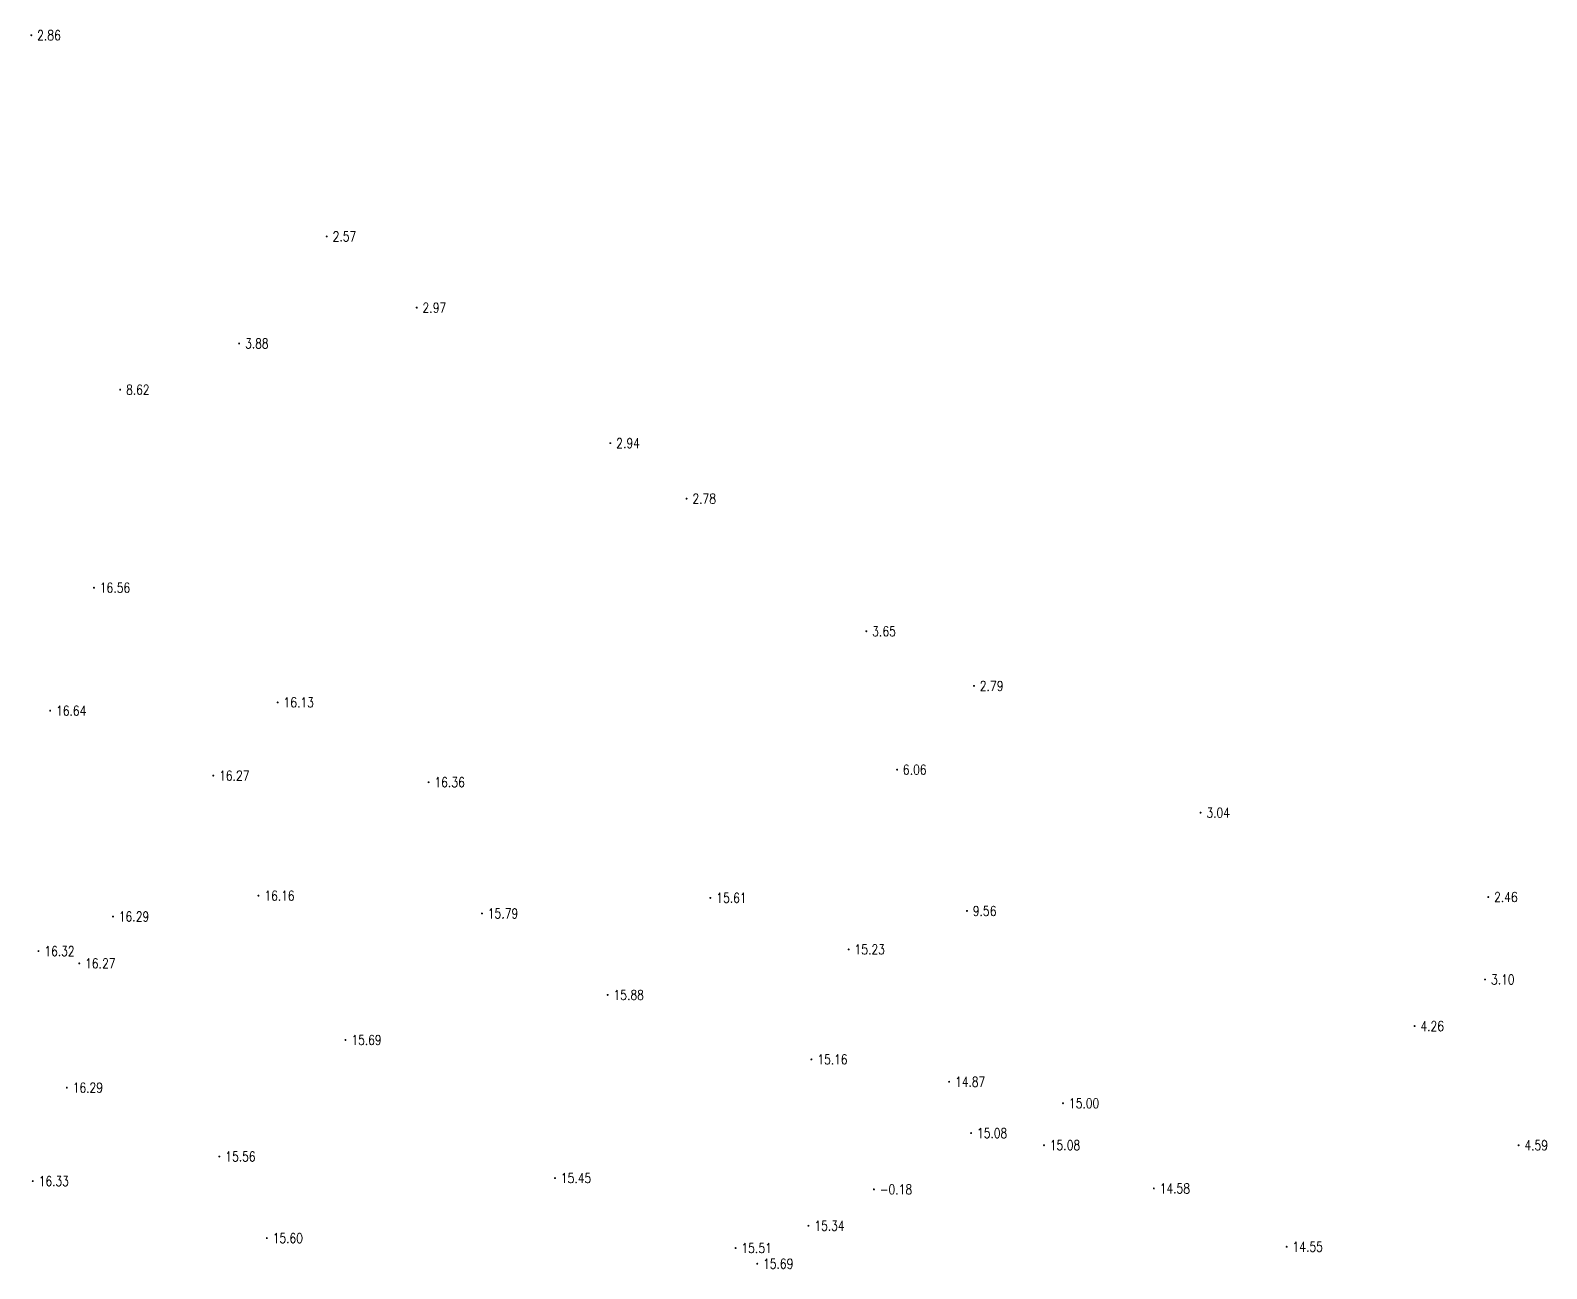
# Model space of a CAD drawing. Extents: x 476861 to 479475, y 2367369 to 2370541.
# Drawn here: x 479010.2 to 479164.6, y 2370292.9 to 2370419 of the extents above; entities that cross this region are included whole.
import ezdxf
from ezdxf.enums import TextEntityAlignment as Align

# ---------------------------------------------------------------- set-up
doc = ezdxf.new("R2010")
doc.units = 0
doc.header["$LTSCALE"] = 0.5
doc.layers.get('0').update_dxf_attribs({"linetype": 'CONTINUOUS'})
doc.layers.add('GCD', color=1, linetype='CONTINUOUS')
doc.styles.add('HZ', font='rs.shx', dxfattribs={"width": 0.8, "bigfont": 'hztxt.shx'})

# ---------------------------------------------------------------- blocks, each defined once
blk = doc.blocks.new('GC200')
at = {"linetype": 'Continuous', "const_width": 0.2, "flags": 128}
blk.add_lwpolyline([(-0.1, 0, 1), (0.1, 0, 1)], format="xyb", close=True, dxfattribs=at)

msp = doc.modelspace()

# ---------------------------------------------------------------- block references
at = {"layer": 'GCD', "linetype": 'Continuous'}
ref = msp.add_blockref('GC200', (479010.276, 2370418.513, 2.86), dxfattribs=dict(at, xscale=0.5, yscale=0.5, zscale=0.5))
ref.add_attrib('height', '2.86', dxfattribs={"linetype": 'Continuous', "height": 1, "style": 'HZ', "width": 0.8}).set_placement((479010.876, 2370418.513, 2.86), align=Align.MIDDLE_LEFT)
ref = msp.add_blockref('GC200', (479040.365, 2370398.021, 2.573), dxfattribs=dict(at, xscale=0.5, yscale=0.5, zscale=0.5))
ref.add_attrib('height', '2.57', dxfattribs={"linetype": 'Continuous', "height": 1, "style": 'HZ', "width": 0.8}).set_placement((479040.965, 2370398.021, 2.573), align=Align.MIDDLE_LEFT)
ref = msp.add_blockref('GC200', (479049.524, 2370390.771, 2.965), dxfattribs=dict(at, xscale=0.5, yscale=0.5, zscale=0.5))
ref.add_attrib('height', '2.97', dxfattribs={"linetype": 'Continuous', "height": 1, "style": 'HZ', "width": 0.8}).set_placement((479050.124, 2370390.771, 2.965), align=Align.MIDDLE_LEFT)
ref = msp.add_blockref('GC200', (479031.443, 2370387.12, 3.875), dxfattribs=dict(at, xscale=0.5, yscale=0.5, zscale=0.5))
ref.add_attrib('height', '3.88', dxfattribs={"linetype": 'Continuous', "height": 1, "style": 'HZ', "width": 0.8}).set_placement((479032.043, 2370387.12, 3.875), align=Align.MIDDLE_LEFT)
ref = msp.add_blockref('GC200', (479019.326, 2370382.416, 8.619), dxfattribs=dict(at, xscale=0.5, yscale=0.5, zscale=0.5))
ref.add_attrib('height', '8.62', dxfattribs={"linetype": 'Continuous', "height": 1, "style": 'HZ', "width": 0.8}).set_placement((479019.926, 2370382.416, 8.619), align=Align.MIDDLE_LEFT)
ref = msp.add_blockref('GC200', (479069.25, 2370376.973, 2.944), dxfattribs=dict(at, xscale=0.5, yscale=0.5, zscale=0.5))
ref.add_attrib('height', '2.94', dxfattribs={"linetype": 'Continuous', "height": 1, "style": 'HZ', "width": 0.8}).set_placement((479069.85, 2370376.973, 2.944), align=Align.MIDDLE_LEFT)
ref = msp.add_blockref('GC200', (479077.013, 2370371.323, 2.777), dxfattribs=dict(at, xscale=0.5, yscale=0.5, zscale=0.5))
ref.add_attrib('height', '2.78', dxfattribs={"linetype": 'Continuous', "height": 1, "style": 'HZ', "width": 0.8}).set_placement((479077.613, 2370371.323, 2.777), align=Align.MIDDLE_LEFT)
ref = msp.add_blockref('GC200', (479016.659, 2370362.253, 16.56), dxfattribs=dict(at, xscale=0.5, yscale=0.5, zscale=0.5))
ref.add_attrib('height', '16.56', dxfattribs={"linetype": 'Continuous', "height": 1, "style": 'HZ', "width": 0.8}).set_placement((479017.259, 2370362.253, 16.56), align=Align.MIDDLE_LEFT)
ref = msp.add_blockref('GC200', (479095.321, 2370357.814, 3.653), dxfattribs=dict(at, xscale=0.5, yscale=0.5, zscale=0.5))
ref.add_attrib('height', '3.65', dxfattribs={"linetype": 'Continuous', "height": 1, "style": 'HZ', "width": 0.8}).set_placement((479095.921, 2370357.814, 3.653), align=Align.MIDDLE_LEFT)
ref = msp.add_blockref('GC200', (479106.282, 2370352.251, 2.791), dxfattribs=dict(at, xscale=0.5, yscale=0.5, zscale=0.5))
ref.add_attrib('height', '2.79', dxfattribs={"linetype": 'Continuous', "height": 1, "style": 'HZ', "width": 0.8}).set_placement((479106.882, 2370352.251, 2.791), align=Align.MIDDLE_LEFT)
ref = msp.add_blockref('GC200', (479012.199, 2370349.726, 16.64), dxfattribs=dict(at, xscale=0.5, yscale=0.5, zscale=0.5))
ref.add_attrib('height', '16.64', dxfattribs={"linetype": 'Continuous', "height": 1, "style": 'HZ', "width": 0.8}).set_placement((479012.799, 2370349.726, 16.64), align=Align.MIDDLE_LEFT)
ref = msp.add_blockref('GC200', (479035.367, 2370350.574, 16.132), dxfattribs=dict(at, xscale=0.5, yscale=0.5, zscale=0.5))
ref.add_attrib('height', '16.13', dxfattribs={"linetype": 'Continuous', "height": 1, "style": 'HZ', "width": 0.8}).set_placement((479035.967, 2370350.574, 16.132), align=Align.MIDDLE_LEFT)
ref = msp.add_blockref('GC200', (479028.807, 2370343.118, 16.27), dxfattribs=dict(at, xscale=0.5, yscale=0.5, zscale=0.5))
ref.add_attrib('height', '16.27', dxfattribs={"linetype": 'Continuous', "height": 1, "style": 'HZ', "width": 0.8}).set_placement((479029.407, 2370343.118, 16.27), align=Align.MIDDLE_LEFT)
ref = msp.add_blockref('GC200', (479098.446, 2370343.722, 6.059), dxfattribs=dict(at, xscale=0.5, yscale=0.5, zscale=0.5))
ref.add_attrib('height', '6.06', dxfattribs={"linetype": 'Continuous', "height": 1, "style": 'HZ', "width": 0.8}).set_placement((479099.046, 2370343.722, 6.059), align=Align.MIDDLE_LEFT)
ref = msp.add_blockref('GC200', (479050.736, 2370342.444, 16.364), dxfattribs=dict(at, xscale=0.5, yscale=0.5, zscale=0.5))
ref.add_attrib('height', '16.36', dxfattribs={"linetype": 'Continuous', "height": 1, "style": 'HZ', "width": 0.8}).set_placement((479051.336, 2370342.444, 16.364), align=Align.MIDDLE_LEFT)
ref = msp.add_blockref('GC200', (479129.358, 2370339.337, 3.04), dxfattribs=dict(at, xscale=0.5, yscale=0.5, zscale=0.5))
ref.add_attrib('height', '3.04', dxfattribs={"linetype": 'Continuous', "height": 1, "style": 'HZ', "width": 0.8}).set_placement((479129.958, 2370339.337, 3.04), align=Align.MIDDLE_LEFT)
ref = msp.add_blockref('GC200', (479033.409, 2370330.887, 16.162), dxfattribs=dict(at, xscale=0.5, yscale=0.5, zscale=0.5))
ref.add_attrib('height', '16.16', dxfattribs={"linetype": 'Continuous', "height": 1, "style": 'HZ', "width": 0.8}).set_placement((479034.009, 2370330.887, 16.162), align=Align.MIDDLE_LEFT)
ref = msp.add_blockref('GC200', (479158.659, 2370330.748, 2.462), dxfattribs=dict(at, xscale=0.5, yscale=0.5, zscale=0.5))
ref.add_attrib('height', '2.46', dxfattribs={"linetype": 'Continuous', "height": 1, "style": 'HZ', "width": 0.8}).set_placement((479159.259, 2370330.748, 2.462), align=Align.MIDDLE_LEFT)
ref = msp.add_blockref('GC200', (479079.436, 2370330.666, 15.612), dxfattribs=dict(at, xscale=0.5, yscale=0.5, zscale=0.5))
ref.add_attrib('height', '15.61', dxfattribs={"linetype": 'Continuous', "height": 1, "style": 'HZ', "width": 0.8}).set_placement((479080.036, 2370330.666, 15.612), align=Align.MIDDLE_LEFT)
ref = msp.add_blockref('GC200', (479105.567, 2370329.338, 9.564), dxfattribs=dict(at, xscale=0.5, yscale=0.5, zscale=0.5))
ref.add_attrib('height', '9.56', dxfattribs={"linetype": 'Continuous', "height": 1, "style": 'HZ', "width": 0.8}).set_placement((479106.167, 2370329.338, 9.564), align=Align.MIDDLE_LEFT)
ref = msp.add_blockref('GC200', (479018.591, 2370328.764, 16.294), dxfattribs=dict(at, xscale=0.5, yscale=0.5, zscale=0.5))
ref.add_attrib('height', '16.29', dxfattribs={"linetype": 'Continuous', "height": 1, "style": 'HZ', "width": 0.8}).set_placement((479019.191, 2370328.764, 16.294), align=Align.MIDDLE_LEFT)
ref = msp.add_blockref('GC200', (479056.173, 2370329.078, 15.788), dxfattribs=dict(at, xscale=0.5, yscale=0.5, zscale=0.5))
ref.add_attrib('height', '15.79', dxfattribs={"linetype": 'Continuous', "height": 1, "style": 'HZ', "width": 0.8}).set_placement((479056.773, 2370329.078, 15.788), align=Align.MIDDLE_LEFT)
ref = msp.add_blockref('GC200', (479011.007, 2370325.245, 16.321), dxfattribs=dict(at, xscale=0.5, yscale=0.5, zscale=0.5))
ref.add_attrib('height', '16.32', dxfattribs={"linetype": 'Continuous', "height": 1, "style": 'HZ', "width": 0.8}).set_placement((479011.607, 2370325.245, 16.321), align=Align.MIDDLE_LEFT)
ref = msp.add_blockref('GC200', (479093.522, 2370325.417, 15.227), dxfattribs=dict(at, xscale=0.5, yscale=0.5, zscale=0.5))
ref.add_attrib('height', '15.23', dxfattribs={"linetype": 'Continuous', "height": 1, "style": 'HZ', "width": 0.8}).set_placement((479094.122, 2370325.417, 15.227), align=Align.MIDDLE_LEFT)
ref = msp.add_blockref('GC200', (479015.161, 2370323.993, 16.267), dxfattribs=dict(at, xscale=0.5, yscale=0.5, zscale=0.5))
ref.add_attrib('height', '16.27', dxfattribs={"linetype": 'Continuous', "height": 1, "style": 'HZ', "width": 0.8}).set_placement((479015.761, 2370323.993, 16.267), align=Align.MIDDLE_LEFT)
ref = msp.add_blockref('GC200', (479158.337, 2370322.352, 3.096), dxfattribs=dict(at, xscale=0.5, yscale=0.5, zscale=0.5))
ref.add_attrib('height', '3.10', dxfattribs={"linetype": 'Continuous', "height": 1, "style": 'HZ', "width": 0.8}).set_placement((479158.937, 2370322.352, 3.096), align=Align.MIDDLE_LEFT)
ref = msp.add_blockref('GC200', (479068.974, 2370320.784, 15.877), dxfattribs=dict(at, xscale=0.5, yscale=0.5, zscale=0.5))
ref.add_attrib('height', '15.88', dxfattribs={"linetype": 'Continuous', "height": 1, "style": 'HZ', "width": 0.8}).set_placement((479069.574, 2370320.784, 15.877), align=Align.MIDDLE_LEFT)
ref = msp.add_blockref('GC200', (479151.155, 2370317.608, 4.262), dxfattribs=dict(at, xscale=0.5, yscale=0.5, zscale=0.5))
ref.add_attrib('height', '4.26', dxfattribs={"linetype": 'Continuous', "height": 1, "style": 'HZ', "width": 0.8}).set_placement((479151.755, 2370317.608, 4.262), align=Align.MIDDLE_LEFT)
ref = msp.add_blockref('GC200', (479042.271, 2370316.199, 15.694), dxfattribs=dict(at, xscale=0.5, yscale=0.5, zscale=0.5))
ref.add_attrib('height', '15.69', dxfattribs={"linetype": 'Continuous', "height": 1, "style": 'HZ', "width": 0.8}).set_placement((479042.871, 2370316.199, 15.694), align=Align.MIDDLE_LEFT)
ref = msp.add_blockref('GC200', (479089.727, 2370314.215, 15.16), dxfattribs=dict(at, xscale=0.5, yscale=0.5, zscale=0.5))
ref.add_attrib('height', '15.16', dxfattribs={"linetype": 'Continuous', "height": 1, "style": 'HZ', "width": 0.8}).set_placement((479090.327, 2370314.215, 15.16), align=Align.MIDDLE_LEFT)
ref = msp.add_blockref('GC200', (479013.894, 2370311.346, 16.29), dxfattribs=dict(at, xscale=0.5, yscale=0.5, zscale=0.5))
ref.add_attrib('height', '16.29', dxfattribs={"linetype": 'Continuous', "height": 1, "style": 'HZ', "width": 0.8}).set_placement((479014.494, 2370311.346, 16.29), align=Align.MIDDLE_LEFT)
ref = msp.add_blockref('GC200', (479103.751, 2370311.935, 14.871), dxfattribs=dict(at, xscale=0.5, yscale=0.5, zscale=0.5))
ref.add_attrib('height', '14.87', dxfattribs={"linetype": 'Continuous', "height": 1, "style": 'HZ', "width": 0.8}).set_placement((479104.351, 2370311.935, 14.871), align=Align.MIDDLE_LEFT)
ref = msp.add_blockref('GC200', (479115.352, 2370309.75, 14.997), dxfattribs=dict(at, xscale=0.5, yscale=0.5, zscale=0.5))
ref.add_attrib('height', '15.00', dxfattribs={"linetype": 'Continuous', "height": 1, "style": 'HZ', "width": 0.8}).set_placement((479115.952, 2370309.75, 14.997), align=Align.MIDDLE_LEFT)
ref = msp.add_blockref('GC200', (479105.987, 2370306.71, 15.082), dxfattribs=dict(at, xscale=0.5, yscale=0.5, zscale=0.5))
ref.add_attrib('height', '15.08', dxfattribs={"linetype": 'Continuous', "height": 1, "style": 'HZ', "width": 0.8}).set_placement((479106.587, 2370306.71, 15.082), align=Align.MIDDLE_LEFT)
ref = msp.add_blockref('GC200', (479113.408, 2370305.478, 15.077), dxfattribs=dict(at, xscale=0.5, yscale=0.5, zscale=0.5))
ref.add_attrib('height', '15.08', dxfattribs={"linetype": 'Continuous', "height": 1, "style": 'HZ', "width": 0.8}).set_placement((479114.008, 2370305.478, 15.077), align=Align.MIDDLE_LEFT)
ref = msp.add_blockref('GC200', (479161.746, 2370305.476, 4.588), dxfattribs=dict(at, xscale=0.5, yscale=0.5, zscale=0.5))
ref.add_attrib('height', '4.59', dxfattribs={"linetype": 'Continuous', "height": 1, "style": 'HZ', "width": 0.8}).set_placement((479162.346, 2370305.476, 4.588), align=Align.MIDDLE_LEFT)
ref = msp.add_blockref('GC200', (479029.43, 2370304.325, 15.56), dxfattribs=dict(at, xscale=0.5, yscale=0.5, zscale=0.5))
ref.add_attrib('height', '15.56', dxfattribs={"linetype": 'Continuous', "height": 1, "style": 'HZ', "width": 0.8}).set_placement((479030.03, 2370304.325, 15.56), align=Align.MIDDLE_LEFT)
ref = msp.add_blockref('GC200', (479010.429, 2370301.822, 16.328), dxfattribs=dict(at, xscale=0.5, yscale=0.5, zscale=0.5))
ref.add_attrib('height', '16.33', dxfattribs={"linetype": 'Continuous', "height": 1, "style": 'HZ', "width": 0.8}).set_placement((479011.029, 2370301.822, 16.328), align=Align.MIDDLE_LEFT)
ref = msp.add_blockref('GC200', (479063.612, 2370302.135, 15.454), dxfattribs=dict(at, xscale=0.5, yscale=0.5, zscale=0.5))
ref.add_attrib('height', '15.45', dxfattribs={"linetype": 'Continuous', "height": 1, "style": 'HZ', "width": 0.8}).set_placement((479064.212, 2370302.135, 15.454), align=Align.MIDDLE_LEFT)
ref = msp.add_blockref('GC200', (479096.09, 2370300.979, -0.178), dxfattribs=dict(at, xscale=0.5, yscale=0.5, zscale=0.5))
ref.add_attrib('height', '-0.18', dxfattribs={"linetype": 'Continuous', "height": 1, "style": 'HZ', "width": 0.8}).set_placement((479096.69, 2370300.979, -0.178), align=Align.MIDDLE_LEFT)
ref = msp.add_blockref('GC200', (479124.602, 2370301.076, 14.576), dxfattribs=dict(at, xscale=0.5, yscale=0.5, zscale=0.5))
ref.add_attrib('height', '14.58', dxfattribs={"linetype": 'Continuous', "height": 1, "style": 'HZ', "width": 0.8}).set_placement((479125.202, 2370301.076, 14.576), align=Align.MIDDLE_LEFT)
ref = msp.add_blockref('GC200', (479089.427, 2370297.273, 15.339), dxfattribs=dict(at, xscale=0.5, yscale=0.5, zscale=0.5))
ref.add_attrib('height', '15.34', dxfattribs={"linetype": 'Continuous', "height": 1, "style": 'HZ', "width": 0.8}).set_placement((479090.027, 2370297.273, 15.339), align=Align.MIDDLE_LEFT)
ref = msp.add_blockref('GC200', (479034.262, 2370296.015, 15.6), dxfattribs=dict(at, xscale=0.5, yscale=0.5, zscale=0.5))
ref.add_attrib('height', '15.60', dxfattribs={"linetype": 'Continuous', "height": 1, "style": 'HZ', "width": 0.8}).set_placement((479034.862, 2370296.015, 15.6), align=Align.MIDDLE_LEFT)
ref = msp.add_blockref('GC200', (479082.005, 2370295.002, 15.514), dxfattribs=dict(at, xscale=0.5, yscale=0.5, zscale=0.5))
ref.add_attrib('height', '15.51', dxfattribs={"linetype": 'Continuous', "height": 1, "style": 'HZ', "width": 0.8}).set_placement((479082.605, 2370295.002, 15.514), align=Align.MIDDLE_LEFT)
ref = msp.add_blockref('GC200', (479138.127, 2370295.134, 14.546), dxfattribs=dict(at, xscale=0.5, yscale=0.5, zscale=0.5))
ref.add_attrib('height', '14.55', dxfattribs={"linetype": 'Continuous', "height": 1, "style": 'HZ', "width": 0.8}).set_placement((479138.727, 2370295.134, 14.546), align=Align.MIDDLE_LEFT)
ref = msp.add_blockref('GC200', (479084.204, 2370293.406, 15.691), dxfattribs=dict(at, xscale=0.5, yscale=0.5, zscale=0.5))
ref.add_attrib('height', '15.69', dxfattribs={"linetype": 'Continuous', "height": 1, "style": 'HZ', "width": 0.8}).set_placement((479084.804, 2370293.406, 15.691), align=Align.MIDDLE_LEFT)

doc.saveas('drawing.dxf')
